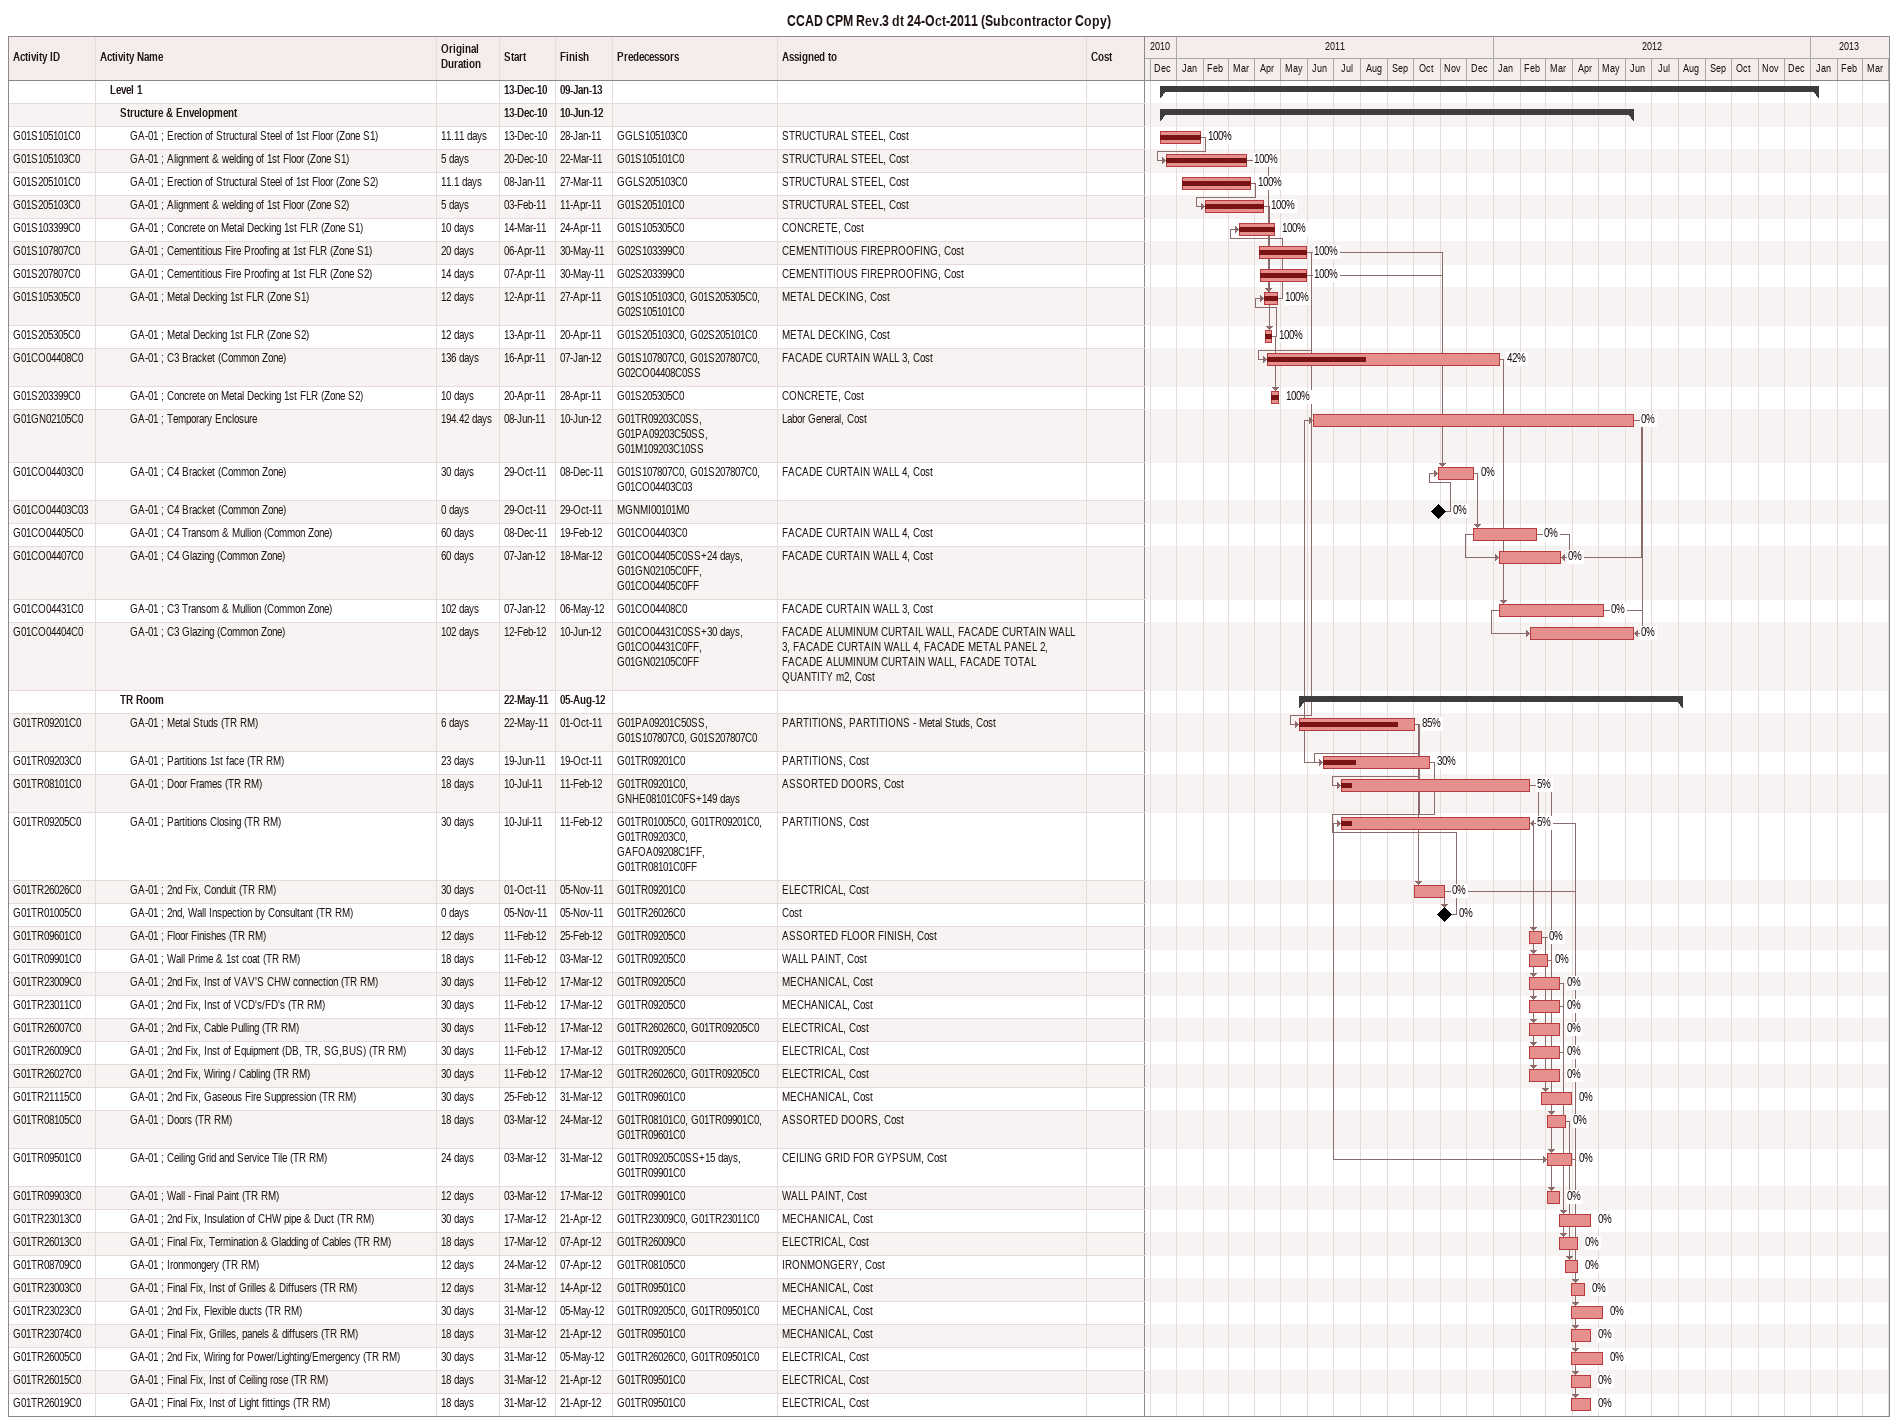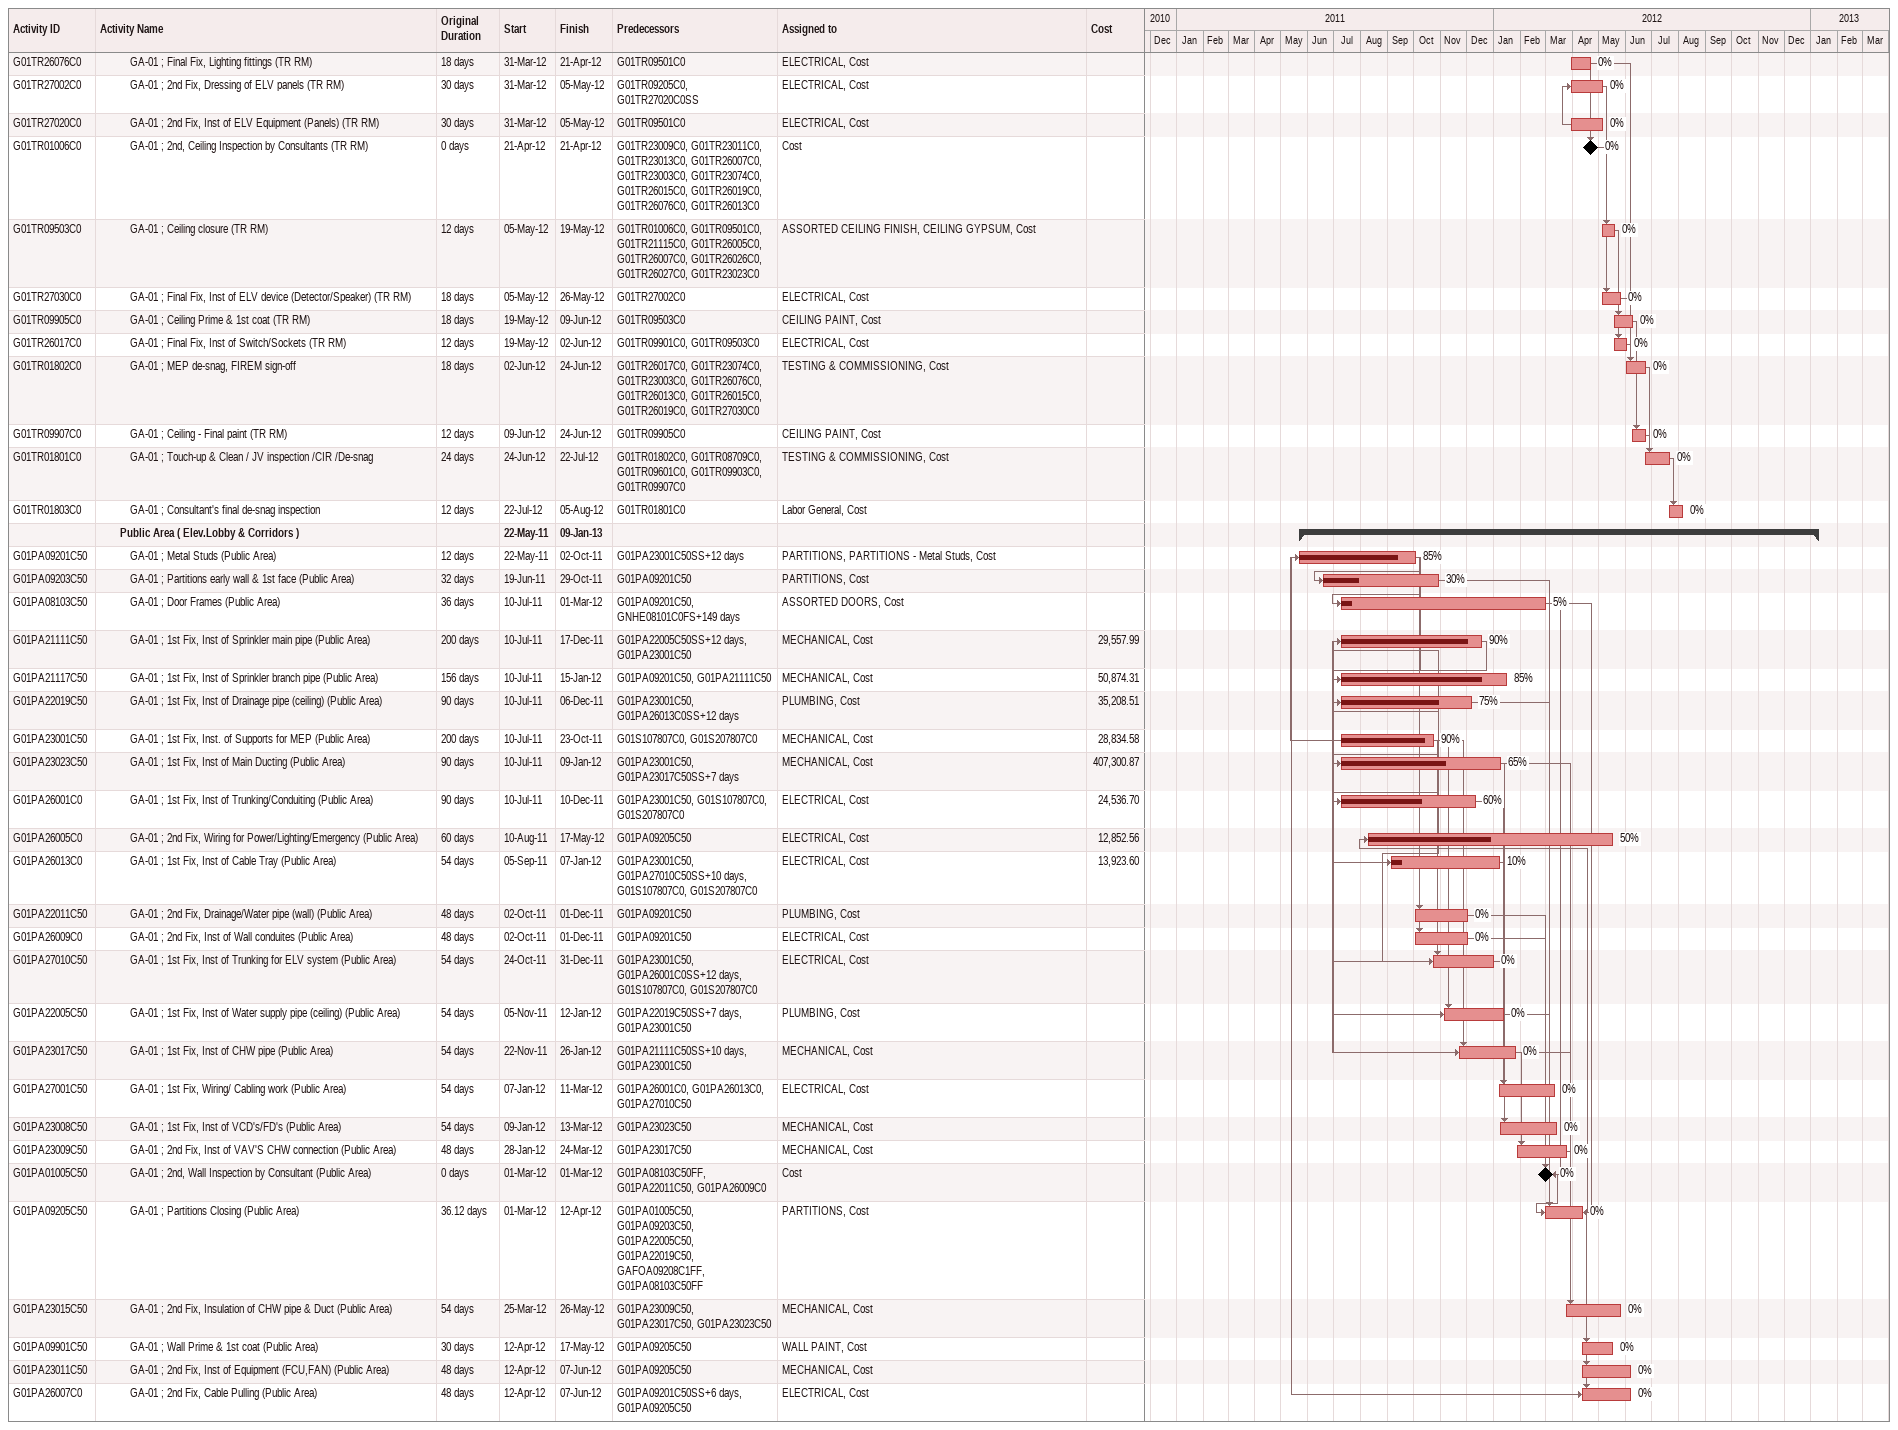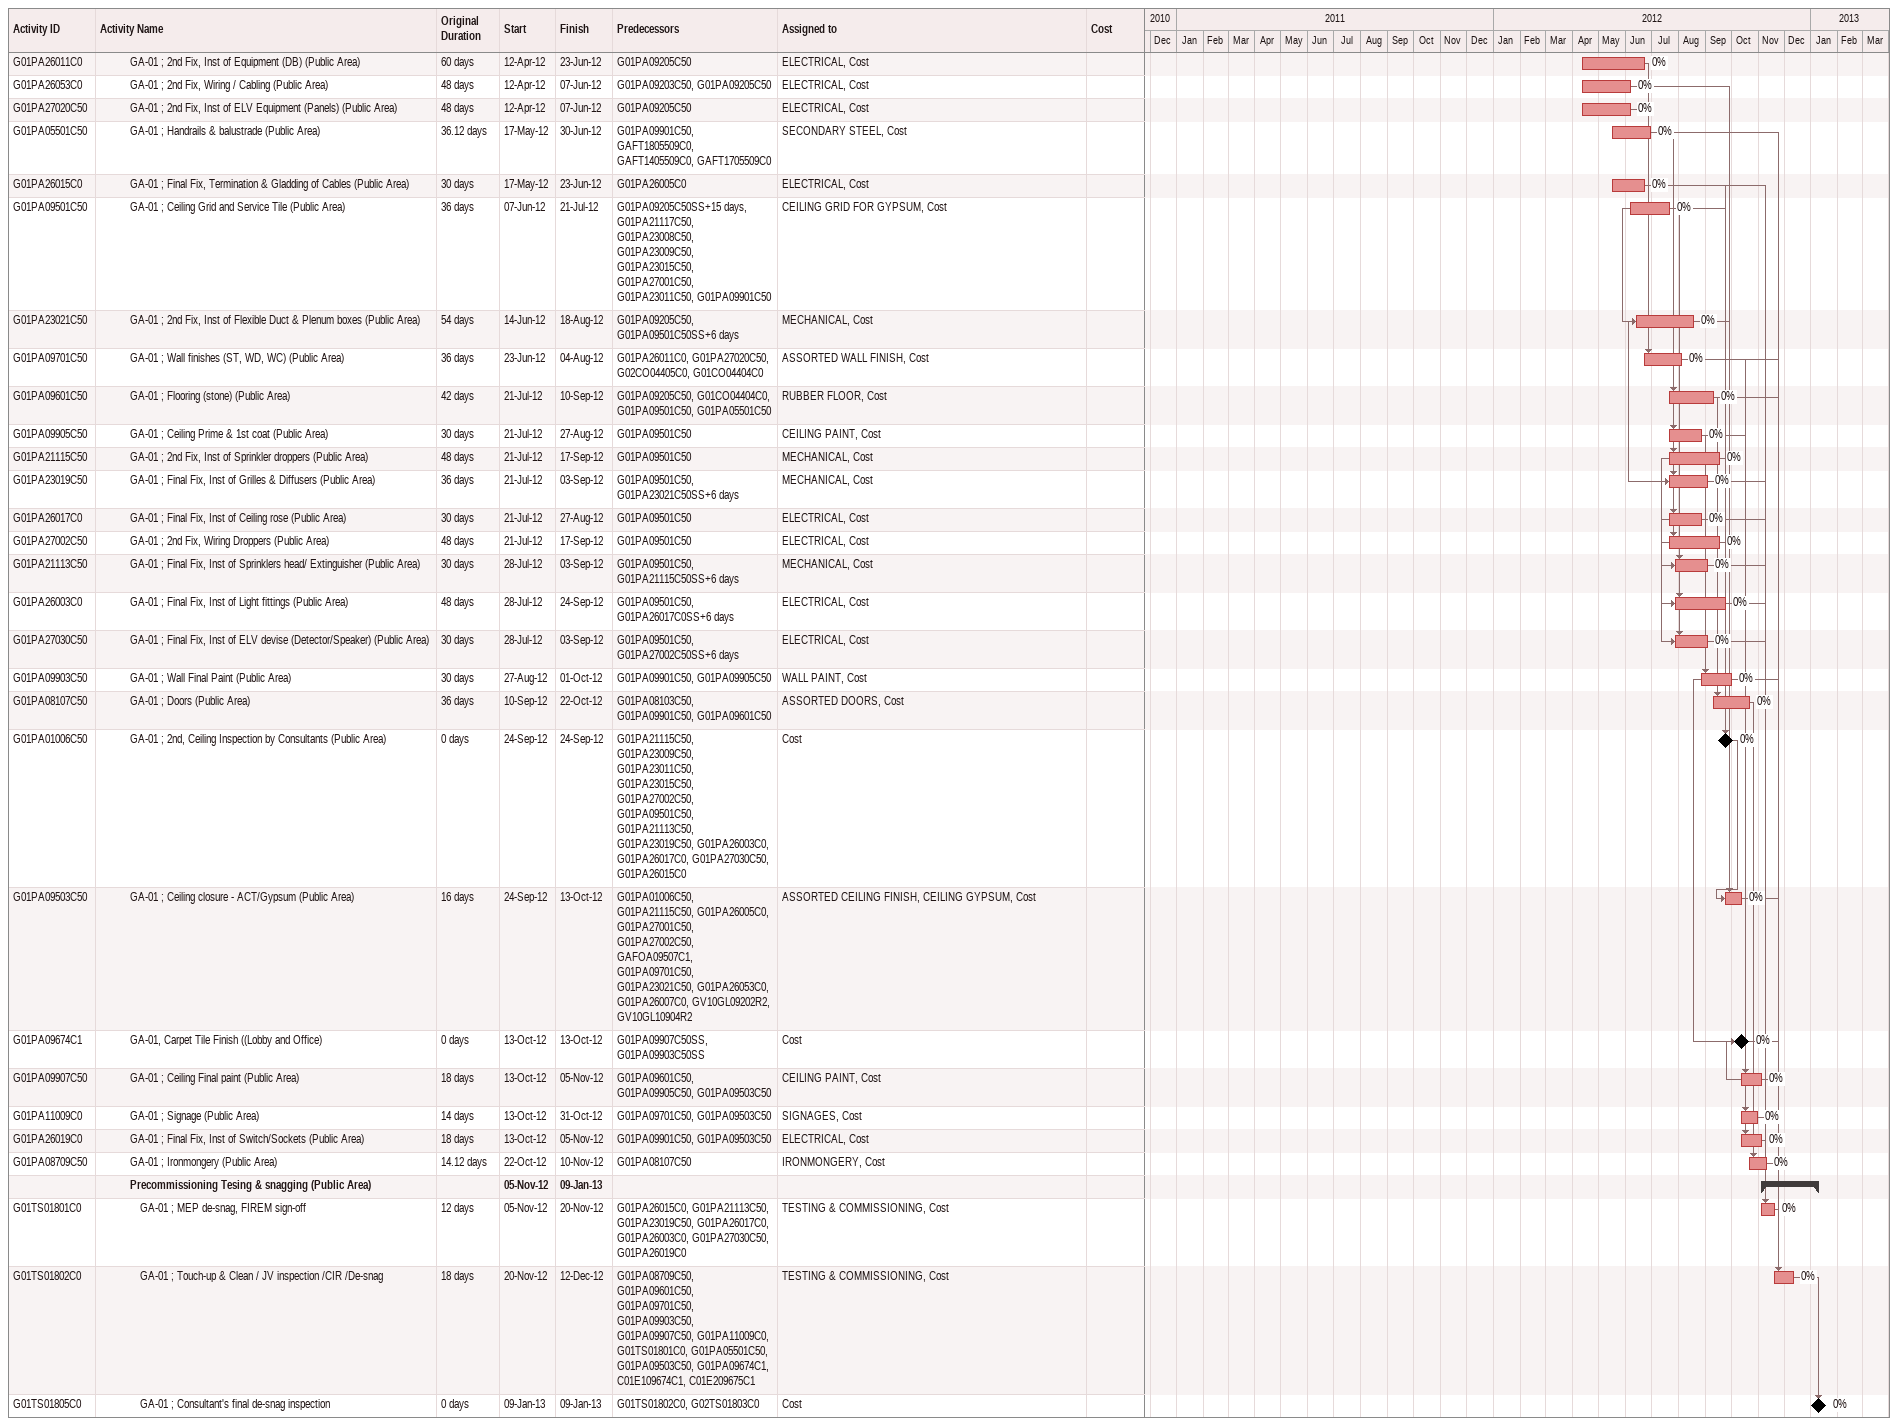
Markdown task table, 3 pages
CCAD CPM Rev.3 dt 24-Oct-2011 (Subcontractor Copy)

| ID | Level | Task | Original duration | Start | Finish | Predecessors | Resources | % complete | Cost |
|---|---|---|---|---|---|---|---|---|---|
|  | 2 | **Level 1** |  | 2010-12-13 | 2013-01-09 |  |  |  |  |
|  | 3 | **Structure & Envelopment** |  | 2010-12-13 | 2012-06-10 |  |  |  |  |
| G01S105101C0 | 4 | GA-01 ; Erection of Structural Steel of 1st Floor (Zone S1) | 11.11d | 2010-12-13 | 2011-01-28 | GGLS105103C0 | STRUCTURAL STEEL, Cost | 100 |  |
| G01S105103C0 | 4 | GA-01 ; Alignment & welding of 1st Floor (Zone S1) | 5d | 2010-12-20 | 2011-03-22 | G01S105101C0 | STRUCTURAL STEEL, Cost | 100 |  |
| G01S205101C0 | 4 | GA-01 ; Erection of Structural Steel of 1st Floor (Zone S2) | 11.1d | 2011-01-08 | 2011-03-27 | GGLS205103C0 | STRUCTURAL STEEL, Cost | 100 |  |
| G01S205103C0 | 4 | GA-01 ; Alignment & welding of 1st Floor (Zone S2) | 5d | 2011-02-03 | 2011-04-11 | G01S205101C0 | STRUCTURAL STEEL, Cost | 100 |  |
| G01S103399C0 | 4 | GA-01 ; Concrete on Metal Decking 1st FLR (Zone S1) | 10d | 2011-03-14 | 2011-04-24 | G01S105305C0 | CONCRETE, Cost | 100 |  |
| G01S107807C0 | 4 | GA-01 ; Cementitious Fire Proofing at 1st FLR (Zone S1) | 20d | 2011-04-06 | 2011-05-30 | G02S103399C0 | CEMENTITIOUS FIREPROOFING, Cost | 100 |  |
| G01S207807C0 | 4 | GA-01 ; Cementitious Fire Proofing at 1st FLR (Zone S2) | 14d | 2011-04-07 | 2011-05-30 | G02S203399C0 | CEMENTITIOUS FIREPROOFING, Cost | 100 |  |
| G01S105305C0 | 4 | GA-01 ; Metal Decking 1st FLR (Zone S1) | 12d | 2011-04-12 | 2011-04-27 | G01S105103C0, G01S205305C0, G02S105101C0 | METAL DECKING, Cost | 100 |  |
| G01S205305C0 | 4 | GA-01 ; Metal Decking 1st FLR (Zone S2) | 12d | 2011-04-13 | 2011-04-20 | G01S205103C0, G02S205101C0 | METAL DECKING, Cost | 100 |  |
| G01CO04408C0 | 4 | GA-01 ; C3 Bracket (Common Zone) | 136d | 2011-04-16 | 2012-01-07 | G01S107807C0, G01S207807C0, G02CO04408C0SS | FACADE CURTAIN WALL 3, Cost | 42 |  |
| G01S203399C0 | 4 | GA-01 ; Concrete on Metal Decking 1st FLR (Zone S2) | 10d | 2011-04-20 | 2011-04-28 | G01S205305C0 | CONCRETE, Cost | 100 |  |
| G01GN02105C0 | 4 | GA-01 ; Temporary Enclosure | 194.42d | 2011-06-08 | 2012-06-10 | G01TR09203C0SS, G01PA09203C50SS, G01M109203C10SS | Labor General, Cost | 0 |  |
| G01CO04403C0 | 4 | GA-01 ; C4 Bracket (Common Zone) | 30d | 2011-10-29 | 2011-12-08 | G01S107807C0, G01S207807C0, G01CO04403C03 | FACADE CURTAIN WALL 4, Cost | 0 |  |
| G01CO04403C03 | 4 | GA-01 ; C4 Bracket (Common Zone) | 0d | 2011-10-29 | 2011-10-29 | MGNMI00101M0 |  | 0 |  |
| G01CO04405C0 | 4 | GA-01 ; C4 Transom & Mullion (Common Zone) | 60d | 2011-12-08 | 2012-02-19 | G01CO04403C0 | FACADE CURTAIN WALL 4, Cost | 0 |  |
| G01CO04407C0 | 4 | GA-01 ; C4 Glazing (Common Zone) | 60d | 2012-01-07 | 2012-03-18 | G01CO04405C0SS+24d, G01GN02105C0FF, G01CO04405C0FF | FACADE CURTAIN WALL 4, Cost | 0 |  |
| G01CO04431C0 | 4 | GA-01 ; C3 Transom & Mullion (Common Zone) | 102d | 2012-01-07 | 2012-05-06 | G01CO04408C0 | FACADE CURTAIN WALL 3, Cost | 0 |  |
| G01CO04404C0 | 4 | GA-01 ; C3 Glazing (Common Zone) | 102d | 2012-02-12 | 2012-06-10 | G01CO04431C0SS+30d, G01CO04431C0FF, G01GN02105C0FF | FACADE ALUMINUM CURTAIL WALL, FACADE CURTAIN WALL 3, FACADE CURTAIN WALL 4, FACADE METAL PANEL 2, FACADE ALUMINUM CURTAIN WALL, FACADE TOTAL QUANTITY m2, Cost | 0 |  |
|  | 3 | **TR Room** |  | 2011-05-22 | 2012-08-05 |  |  |  |  |
| G01TR09201C0 | 4 | GA-01 ; Metal Studs (TR RM) | 6d | 2011-05-22 | 2011-10-01 | G01PA09201C50SS, G01S107807C0, G01S207807C0 | PARTITIONS, PARTITIONS - Metal Studs, Cost | 85 |  |
| G01TR09203C0 | 4 | GA-01 ; Partitions 1st face (TR RM) | 23d | 2011-06-19 | 2011-10-19 | G01TR09201C0 | PARTITIONS, Cost | 30 |  |
| G01TR08101C0 | 4 | GA-01 ; Door Frames (TR RM) | 18d | 2011-07-10 | 2012-02-11 | G01TR09201C0, GNHE08101C0FS+149d | ASSORTED DOORS, Cost | 5 |  |
| G01TR09205C0 | 4 | GA-01 ; Partitions Closing (TR RM) | 30d | 2011-07-10 | 2012-02-11 | G01TR01005C0, G01TR09201C0, G01TR09203C0, GAFOA09208C1FF, G01TR08101C0FF | PARTITIONS, Cost | 5 |  |
| G01TR26026C0 | 4 | GA-01 ; 2nd Fix, Conduit (TR RM) | 30d | 2011-10-01 | 2011-11-05 | G01TR09201C0 | ELECTRICAL, Cost | 0 |  |
| G01TR01005C0 | 4 | GA-01 ; 2nd, Wall Inspection by Consultant (TR RM) | 0d | 2011-11-05 | 2011-11-05 | G01TR26026C0 | Cost | 0 |  |
| G01TR09601C0 | 4 | GA-01 ; Floor Finishes (TR RM) | 12d | 2012-02-11 | 2012-02-25 | G01TR09205C0 | ASSORTED FLOOR FINISH, Cost | 0 |  |
| G01TR09901C0 | 4 | GA-01 ; Wall Prime & 1st coat (TR RM) | 18d | 2012-02-11 | 2012-03-03 | G01TR09205C0 | WALL PAINT, Cost | 0 |  |
| G01TR23009C0 | 4 | GA-01 ; 2nd Fix, Inst of VAV'S CHW connection (TR RM) | 30d | 2012-02-11 | 2012-03-17 | G01TR09205C0 | MECHANICAL, Cost | 0 |  |
| G01TR23011C0 | 4 | GA-01 ; 2nd Fix, Inst of VCD's/FD's (TR RM) | 30d | 2012-02-11 | 2012-03-17 | G01TR09205C0 | MECHANICAL, Cost | 0 |  |
| G01TR26007C0 | 4 | GA-01 ; 2nd Fix, Cable Pulling (TR RM) | 30d | 2012-02-11 | 2012-03-17 | G01TR26026C0, G01TR09205C0 | ELECTRICAL, Cost | 0 |  |
| G01TR26009C0 | 4 | GA-01 ; 2nd Fix, Inst of Equipment (DB, TR, SG,BUS) (TR RM) | 30d | 2012-02-11 | 2012-03-17 | G01TR09205C0 | ELECTRICAL, Cost | 0 |  |
| G01TR26027C0 | 4 | GA-01 ; 2nd Fix, Wiring / Cabling (TR RM) | 30d | 2012-02-11 | 2012-03-17 | G01TR26026C0, G01TR09205C0 | ELECTRICAL, Cost | 0 |  |
| G01TR21115C0 | 4 | GA-01 ; 2nd Fix, Gaseous Fire Suppression (TR RM) | 30d | 2012-02-25 | 2012-03-31 | G01TR09601C0 | MECHANICAL, Cost | 0 |  |
| G01TR08105C0 | 4 | GA-01 ; Doors (TR RM) | 18d | 2012-03-03 | 2012-03-24 | G01TR08101C0, G01TR09901C0, G01TR09601C0 | ASSORTED DOORS, Cost | 0 |  |
| G01TR09501C0 | 4 | GA-01 ; Ceiling Grid and Service Tile (TR RM) | 24d | 2012-03-03 | 2012-03-31 | G01TR09205C0SS+15d, G01TR09901C0 | CEILING GRID FOR GYPSUM, Cost | 0 |  |
| G01TR09903C0 | 4 | GA-01 ; Wall - Final Paint (TR RM) | 12d | 2012-03-03 | 2012-03-17 | G01TR09901C0 | WALL PAINT, Cost | 0 |  |
| G01TR23013C0 | 4 | GA-01 ; 2nd Fix, Insulation of CHW pipe & Duct (TR RM) | 30d | 2012-03-17 | 2012-04-21 | G01TR23009C0, G01TR23011C0 | MECHANICAL, Cost | 0 |  |
| G01TR26013C0 | 4 | GA-01 ; Final Fix, Termination & Gladding of Cables (TR RM) | 18d | 2012-03-17 | 2012-04-07 | G01TR26009C0 | ELECTRICAL, Cost | 0 |  |
| G01TR08709C0 | 4 | GA-01 ; Ironmongery (TR RM) | 12d | 2012-03-24 | 2012-04-07 | G01TR08105C0 | IRONMONGERY, Cost | 0 |  |
| G01TR23003C0 | 4 | GA-01 ; Final Fix, Inst of Grilles & Diffusers (TR RM) | 12d | 2012-03-31 | 2012-04-14 | G01TR09501C0 | MECHANICAL, Cost | 0 |  |
| G01TR23023C0 | 4 | GA-01 ; 2nd Fix, Flexible ducts (TR RM) | 30d | 2012-03-31 | 2012-05-05 | G01TR09205C0, G01TR09501C0 | MECHANICAL, Cost | 0 |  |
| G01TR23074C0 | 4 | GA-01 ; Final Fix, Grilles, panels & diffusers (TR RM) | 18d | 2012-03-31 | 2012-04-21 | G01TR09501C0 | MECHANICAL, Cost | 0 |  |
| G01TR26005C0 | 4 | GA-01 ; 2nd Fix, Wiring for Power/Lighting/Emergency (TR RM) | 30d | 2012-03-31 | 2012-05-05 | G01TR26026C0, G01TR09501C0 | ELECTRICAL, Cost | 0 |  |
| G01TR26015C0 | 4 | GA-01 ; Final Fix, Inst of Ceiling rose (TR RM) | 18d | 2012-03-31 | 2012-04-21 | G01TR09501C0 | ELECTRICAL, Cost | 0 |  |
| G01TR26019C0 | 4 | GA-01 ; Final Fix, Inst of Light fittings (TR RM) | 18d | 2012-03-31 | 2012-04-21 | G01TR09501C0 | ELECTRICAL, Cost | 0 |  |
| G01TR26076C0 | 4 | GA-01 ; Final Fix, Lighting fittings (TR RM) | 18d | 2012-03-31 | 2012-04-21 | G01TR09501C0 | ELECTRICAL, Cost | 0 |  |
| G01TR27002C0 | 4 | GA-01 ; 2nd Fix, Dressing of ELV panels (TR RM) | 30d | 2012-03-31 | 2012-05-05 | G01TR09205C0, G01TR27020C0SS | ELECTRICAL, Cost | 0 |  |
| G01TR27020C0 | 4 | GA-01 ; 2nd Fix, Inst of ELV Equipment (Panels) (TR RM) | 30d | 2012-03-31 | 2012-05-05 | G01TR09501C0 | ELECTRICAL, Cost | 0 |  |
| G01TR01006C0 | 4 | GA-01 ; 2nd, Ceiling Inspection by Consultants (TR RM) | 0d | 2012-04-21 | 2012-04-21 | G01TR23009C0, G01TR23011C0, G01TR23013C0, G01TR26007C0, G01TR23003C0, G01TR23074C0, G01TR26015C0, G01TR26019C0, G01TR26076C0, G01TR26013C0 | Cost | 0 |  |
| G01TR09503C0 | 4 | GA-01 ; Ceiling closure (TR RM) | 12d | 2012-05-05 | 2012-05-19 | G01TR01006C0, G01TR09501C0, G01TR21115C0, G01TR26005C0, G01TR26007C0, G01TR26026C0, G01TR26027C0, G01TR23023C0 | ASSORTED CEILING FINISH, CEILING GYPSUM, Cost | 0 |  |
| G01TR27030C0 | 4 | GA-01 ; Final Fix, Inst of ELV device (Detector/Speaker) (TR RM) | 18d | 2012-05-05 | 2012-05-26 | G01TR27002C0 | ELECTRICAL, Cost | 0 |  |
| G01TR09905C0 | 4 | GA-01 ; Ceiling Prime & 1st coat (TR RM) | 18d | 2012-05-19 | 2012-06-09 | G01TR09503C0 | CEILING PAINT, Cost | 0 |  |
| G01TR26017C0 | 4 | GA-01 ; Final Fix, Inst of Switch/Sockets (TR RM) | 12d | 2012-05-19 | 2012-06-02 | G01TR09901C0, G01TR09503C0 | ELECTRICAL, Cost | 0 |  |
| G01TR01802C0 | 4 | GA-01 ; MEP de-snag, FIREM sign-off | 18d | 2012-06-02 | 2012-06-24 | G01TR26017C0, G01TR23074C0, G01TR23003C0, G01TR26076C0, G01TR26013C0, G01TR26015C0, G01TR26019C0, G01TR27030C0 | TESTING & COMMISSIONING, Cost | 0 |  |
| G01TR09907C0 | 4 | GA-01 ; Ceiling - Final paint (TR RM) | 12d | 2012-06-09 | 2012-06-24 | G01TR09905C0 | CEILING PAINT, Cost | 0 |  |
| G01TR01801C0 | 4 | GA-01 ; Touch-up & Clean / JV inspection /CIR /De-snag | 24d | 2012-06-24 | 2012-07-22 | G01TR01802C0, G01TR08709C0, G01TR09601C0, G01TR09903C0, G01TR09907C0 | TESTING & COMMISSIONING, Cost | 0 |  |
| G01TR01803C0 | 4 | GA-01 ; Consultant's final de-snag inspection | 12d | 2012-07-22 | 2012-08-05 | G01TR01801C0 | Labor General, Cost | 0 |  |
|  | 3 | **Public Area ( Elev.Lobby & Corridors )** |  | 2011-05-22 | 2013-01-09 |  |  |  |  |
| G01PA09201C50 | 4 | GA-01 ; Metal Studs (Public Area) | 12d | 2011-05-22 | 2011-10-02 | G01PA23001C50SS+12d | PARTITIONS, PARTITIONS - Metal Studs, Cost | 85 |  |
| G01PA09203C50 | 4 | GA-01 ; Partitions early wall & 1st face (Public Area) | 32d | 2011-06-19 | 2011-10-29 | G01PA09201C50 | PARTITIONS, Cost | 30 |  |
| G01PA08103C50 | 4 | GA-01 ; Door Frames (Public Area) | 36d | 2011-07-10 | 2012-03-01 | G01PA09201C50, GNHE08101C0FS+149d | ASSORTED DOORS, Cost | 5 |  |
| G01PA21111C50 | 4 | GA-01 ; 1st Fix, Inst of Sprinkler main pipe (Public Area) | 200d | 2011-07-10 | 2011-12-17 | G01PA22005C50SS+12d, G01PA23001C50 | MECHANICAL, Cost | 90 | 29557.99 |
| G01PA21117C50 | 4 | GA-01 ; 1st Fix, Inst of Sprinkler branch pipe (Public Area) | 156d | 2011-07-10 | 2012-01-15 | G01PA09201C50, G01PA21111C50 | MECHANICAL, Cost | 85 | 50874.31 |
| G01PA22019C50 | 4 | GA-01 ; 1st Fix, Inst of Drainage pipe (ceiling) (Public Area) | 90d | 2011-07-10 | 2011-12-06 | G01PA23001C50, G01PA26013C0SS+12d | PLUMBING, Cost | 75 | 35208.51 |
| G01PA23001C50 | 4 | GA-01 ; 1st Fix, Inst. of Supports for MEP (Public Area) | 200d | 2011-07-10 | 2011-10-23 | G01S107807C0, G01S207807C0 | MECHANICAL, Cost | 90 | 28834.58 |
| G01PA23023C50 | 4 | GA-01 ; 1st Fix, Inst of Main Ducting (Public Area) | 90d | 2011-07-10 | 2012-01-09 | G01PA23001C50, G01PA23017C50SS+7d | MECHANICAL, Cost | 65 | 407300.87 |
| G01PA26001C0 | 4 | GA-01 ; 1st Fix, Inst of Trunking/Conduiting (Public Area) | 90d | 2011-07-10 | 2011-12-10 | G01PA23001C50, G01S107807C0, G01S207807C0 | ELECTRICAL, Cost | 60 | 24536.70 |
| G01PA26005C0 | 4 | GA-01 ; 2nd Fix, Wiring for Power/Lighting/Emergency (Public Area) | 60d | 2011-08-10 | 2012-05-17 | G01PA09205C50 | ELECTRICAL, Cost | 50 | 12852.56 |
| G01PA26013C0 | 4 | GA-01 ; 1st Fix, Inst of Cable Tray (Public Area) | 54d | 2011-09-05 | 2012-01-07 | G01PA23001C50, G01PA27010C50SS+10d, G01S107807C0, G01S207807C0 | ELECTRICAL, Cost | 10 | 13923.60 |
| G01PA22011C50 | 4 | GA-01 ; 2nd Fix, Drainage/Water pipe (wall) (Public Area) | 48d | 2011-10-02 | 2011-12-01 | G01PA09201C50 | PLUMBING, Cost | 0 |  |
| G01PA26009C0 | 4 | GA-01 ; 2nd Fix, Inst of Wall conduites (Public Area) | 48d | 2011-10-02 | 2011-12-01 | G01PA09201C50 | ELECTRICAL, Cost | 0 |  |
| G01PA27010C50 | 4 | GA-01 ; 1st Fix, Inst of Trunking for ELV system (Public Area) | 54d | 2011-10-24 | 2011-12-31 | G01PA23001C50, G01PA26001C0SS+12d, G01S107807C0, G01S207807C0 | ELECTRICAL, Cost | 0 |  |
| G01PA22005C50 | 4 | GA-01 ; 1st Fix, Inst of Water supply pipe (ceiling) (Public Area) | 54d | 2011-11-05 | 2012-01-12 | G01PA22019C50SS+7d, G01PA23001C50 | PLUMBING, Cost | 0 |  |
| G01PA23017C50 | 4 | GA-01 ; 1st Fix, Inst of CHW pipe (Public Area) | 54d | 2011-11-22 | 2012-01-26 | G01PA21111C50SS+10d, G01PA23001C50 | MECHANICAL, Cost | 0 |  |
| G01PA27001C50 | 4 | GA-01 ; 1st Fix, Wiring/ Cabling work (Public Area) | 54d | 2012-01-07 | 2012-03-11 | G01PA26001C0, G01PA26013C0, G01PA27010C50 | ELECTRICAL, Cost | 0 |  |
| G01PA23008C50 | 4 | GA-01 ; 1st Fix, Inst of VCD's/FD's (Public Area) | 54d | 2012-01-09 | 2012-03-13 | G01PA23023C50 | MECHANICAL, Cost | 0 |  |
| G01PA23009C50 | 4 | GA-01 ; 2nd Fix, Inst of VAV'S CHW connection (Public Area) | 48d | 2012-01-28 | 2012-03-24 | G01PA23017C50 | MECHANICAL, Cost | 0 |  |
| G01PA01005C50 | 4 | GA-01 ; 2nd, Wall Inspection by Consultant (Public Area) | 0d | 2012-03-01 | 2012-03-01 | G01PA08103C50FF, G01PA22011C50, G01PA26009C0 | Cost | 0 |  |
| G01PA09205C50 | 4 | GA-01 ; Partitions Closing (Public Area) | 36.12d | 2012-03-01 | 2012-04-12 | G01PA01005C50, G01PA09203C50, G01PA22005C50, G01PA22019C50, GAFOA09208C1FF, G01PA08103C50FF | PARTITIONS, Cost | 0 |  |
| G01PA23015C50 | 4 | GA-01 ; 2nd Fix, Insulation of CHW pipe & Duct (Public Area) | 54d | 2012-03-25 | 2012-05-26 | G01PA23009C50, G01PA23017C50, G01PA23023C50 | MECHANICAL, Cost | 0 |  |
| G01PA09901C50 | 4 | GA-01 ; Wall Prime & 1st coat (Public Area) | 30d | 2012-04-12 | 2012-05-17 | G01PA09205C50 | WALL PAINT, Cost | 0 |  |
| G01PA23011C50 | 4 | GA-01 ; 2nd Fix, Inst of Equipment (FCU,FAN) (Public Area) | 48d | 2012-04-12 | 2012-06-07 | G01PA09205C50 | MECHANICAL, Cost | 0 |  |
| G01PA26007C0 | 4 | GA-01 ; 2nd Fix, Cable Pulling (Public Area) | 48d | 2012-04-12 | 2012-06-07 | G01PA09201C50SS+6d, G01PA09205C50 | ELECTRICAL, Cost | 0 |  |
| G01PA26011C0 | 4 | GA-01 ; 2nd Fix, Inst of Equipment (DB) (Public Area) | 60d | 2012-04-12 | 2012-06-23 | G01PA09205C50 | ELECTRICAL, Cost | 0 |  |
| G01PA26053C0 | 4 | GA-01 ; 2nd Fix, Wiring / Cabling (Public Area) | 48d | 2012-04-12 | 2012-06-07 | G01PA09203C50, G01PA09205C50 | ELECTRICAL, Cost | 0 |  |
| G01PA27020C50 | 4 | GA-01 ; 2nd Fix, Inst of ELV Equipment (Panels) (Public Area) | 48d | 2012-04-12 | 2012-06-07 | G01PA09205C50 | ELECTRICAL, Cost | 0 |  |
| G01PA05501C50 | 4 | GA-01 ; Handrails & balustrade (Public Area) | 36.12d | 2012-05-17 | 2012-06-30 | G01PA09901C50, GAFT1805509C0, GAFT1405509C0, GAFT1705509C0 | SECONDARY STEEL, Cost | 0 |  |
| G01PA26015C0 | 4 | GA-01 ; Final Fix, Termination & Gladding of Cables (Public Area) | 30d | 2012-05-17 | 2012-06-23 | G01PA26005C0 | ELECTRICAL, Cost | 0 |  |
| G01PA09501C50 | 4 | GA-01 ; Ceiling Grid and Service Tile (Public Area) | 36d | 2012-06-07 | 2012-07-21 | G01PA09205C50SS+15d, G01PA21117C50, G01PA23008C50, G01PA23009C50, G01PA23015C50, G01PA27001C50, G01PA23011C50, G01PA09901C50 | CEILING GRID FOR GYPSUM, Cost | 0 |  |
| G01PA23021C50 | 4 | GA-01 ; 2nd Fix, Inst of Flexible Duct & Plenum boxes (Public Area) | 54d | 2012-06-14 | 2012-08-18 | G01PA09205C50, G01PA09501C50SS+6d | MECHANICAL, Cost | 0 |  |
| G01PA09701C50 | 4 | GA-01 ; Wall finishes (ST, WD, WC) (Public Area) | 36d | 2012-06-23 | 2012-08-04 | G01PA26011C0, G01PA27020C50, G02CO04405C0, G01CO04404C0 | ASSORTED WALL FINISH, Cost | 0 |  |
| G01PA09601C50 | 4 | GA-01 ; Flooring (stone) (Public Area) | 42d | 2012-07-21 | 2012-09-10 | G01PA09205C50, G01CO04404C0, G01PA09501C50, G01PA05501C50 | RUBBER FLOOR, Cost | 0 |  |
| G01PA09905C50 | 4 | GA-01 ; Ceiling Prime & 1st coat (Public Area) | 30d | 2012-07-21 | 2012-08-27 | G01PA09501C50 | CEILING PAINT, Cost | 0 |  |
| G01PA21115C50 | 4 | GA-01 ; 2nd Fix, Inst of Sprinkler droppers (Public Area) | 48d | 2012-07-21 | 2012-09-17 | G01PA09501C50 | MECHANICAL, Cost | 0 |  |
| G01PA23019C50 | 4 | GA-01 ; Final Fix, Inst of Grilles & Diffusers (Public Area) | 36d | 2012-07-21 | 2012-09-03 | G01PA09501C50, G01PA23021C50SS+6d | MECHANICAL, Cost | 0 |  |
| G01PA26017C0 | 4 | GA-01 ; Final Fix, Inst of Ceiling rose (Public Area) | 30d | 2012-07-21 | 2012-08-27 | G01PA09501C50 | ELECTRICAL, Cost | 0 |  |
| G01PA27002C50 | 4 | GA-01 ; 2nd Fix, Wiring Droppers (Public Area) | 48d | 2012-07-21 | 2012-09-17 | G01PA09501C50 | ELECTRICAL, Cost | 0 |  |
| G01PA21113C50 | 4 | GA-01 ; Final Fix, Inst of Sprinklers head/ Extinguisher (Public Area) | 30d | 2012-07-28 | 2012-09-03 | G01PA09501C50, G01PA21115C50SS+6d | MECHANICAL, Cost | 0 |  |
| G01PA26003C0 | 4 | GA-01 ; Final Fix, Inst of Light fittings (Public Area) | 48d | 2012-07-28 | 2012-09-24 | G01PA09501C50, G01PA26017C0SS+6d | ELECTRICAL, Cost | 0 |  |
| G01PA27030C50 | 4 | GA-01 ; Final Fix, Inst of ELV devise (Detector/Speaker) (Public Area) | 30d | 2012-07-28 | 2012-09-03 | G01PA09501C50, G01PA27002C50SS+6d | ELECTRICAL, Cost | 0 |  |
| G01PA09903C50 | 4 | GA-01 ; Wall Final Paint (Public Area) | 30d | 2012-08-27 | 2012-10-01 | G01PA09901C50, G01PA09905C50 | WALL PAINT, Cost | 0 |  |
| G01PA08107C50 | 4 | GA-01 ; Doors (Public Area) | 36d | 2012-09-10 | 2012-10-22 | G01PA08103C50, G01PA09901C50, G01PA09601C50 | ASSORTED DOORS, Cost | 0 |  |
| G01PA01006C50 | 4 | GA-01 ; 2nd, Ceiling Inspection by Consultants (Public Area) | 0d | 2012-09-24 | 2012-09-24 | G01PA21115C50, G01PA23009C50, G01PA23011C50, G01PA23015C50, G01PA27002C50, G01PA09501C50, G01PA21113C50, G01PA23019C50, G01PA26003C0, G01PA26017C0, G01PA27030C50, G01PA26015C0 | Cost | 0 |  |
| G01PA09503C50 | 4 | GA-01 ; Ceiling closure - ACT/Gypsum (Public Area) | 16d | 2012-09-24 | 2012-10-13 | G01PA01006C50, G01PA21115C50, G01PA26005C0, G01PA27001C50, G01PA27002C50, GAFOA09507C1, G01PA09701C50, G01PA23021C50, G01PA26053C0, G01PA26007C0, GV10GL09202R2, GV10GL10904R2 | ASSORTED CEILING FINISH, CEILING GYPSUM, Cost | 0 |  |
| G01PA09674C1 | 4 | GA-01, Carpet Tile Finish ((Lobby and Office) | 0d | 2012-10-13 | 2012-10-13 | G01PA09907C50SS, G01PA09903C50SS | Cost | 0 |  |
| G01PA09907C50 | 4 | GA-01 ; Ceiling Final paint (Public Area) | 18d | 2012-10-13 | 2012-11-05 | G01PA09601C50, G01PA09905C50, G01PA09503C50 | CEILING PAINT, Cost | 0 |  |
| G01PA11009C0 | 4 | GA-01 ; Signage (Public Area) | 14d | 2012-10-13 | 2012-10-31 | G01PA09701C50, G01PA09503C50 | SIGNAGES, Cost | 0 |  |
| G01PA26019C0 | 4 | GA-01 ; Final Fix, Inst of Switch/Sockets (Public Area) | 18d | 2012-10-13 | 2012-11-05 | G01PA09901C50, G01PA09503C50 | ELECTRICAL, Cost | 0 |  |
| G01PA08709C50 | 4 | GA-01 ; Ironmongery (Public Area) | 14.12d | 2012-10-22 | 2012-11-10 | G01PA08107C50 | IRONMONGERY, Cost | 0 |  |
|  | 4 | **Precommissioning Tesing & snagging (Public Area)** |  | 2012-11-05 | 2013-01-09 |  |  |  |  |
| G01TS01801C0 | 5 | GA-01 ; MEP de-snag, FIREM sign-off | 12d | 2012-11-05 | 2012-11-20 | G01PA26015C0, G01PA21113C50, G01PA23019C50, G01PA26017C0, G01PA26003C0, G01PA27030C50, G01PA26019C0 | TESTING & COMMISSIONING, Cost | 0 |  |
| G01TS01802C0 | 5 | GA-01 ; Touch-up & Clean / JV inspection /CIR /De-snag | 18d | 2012-11-20 | 2012-12-12 | G01PA08709C50, G01PA09601C50, G01PA09701C50, G01PA09903C50, G01PA09907C50, G01PA11009C0, G01TS01801C0, G01PA05501C50, G01PA09503C50, G01PA09674C1, C01E109674C1, C01E209675C1 | TESTING & COMMISSIONING, Cost | 0 |  |
| G01TS01805C0 | 5 | GA-01 ; Consultant's final de-snag inspection | 0d | 2013-01-09 | 2013-01-09 | G01TS01802C0, G02TS01803C0 | Cost | 0 |  |
